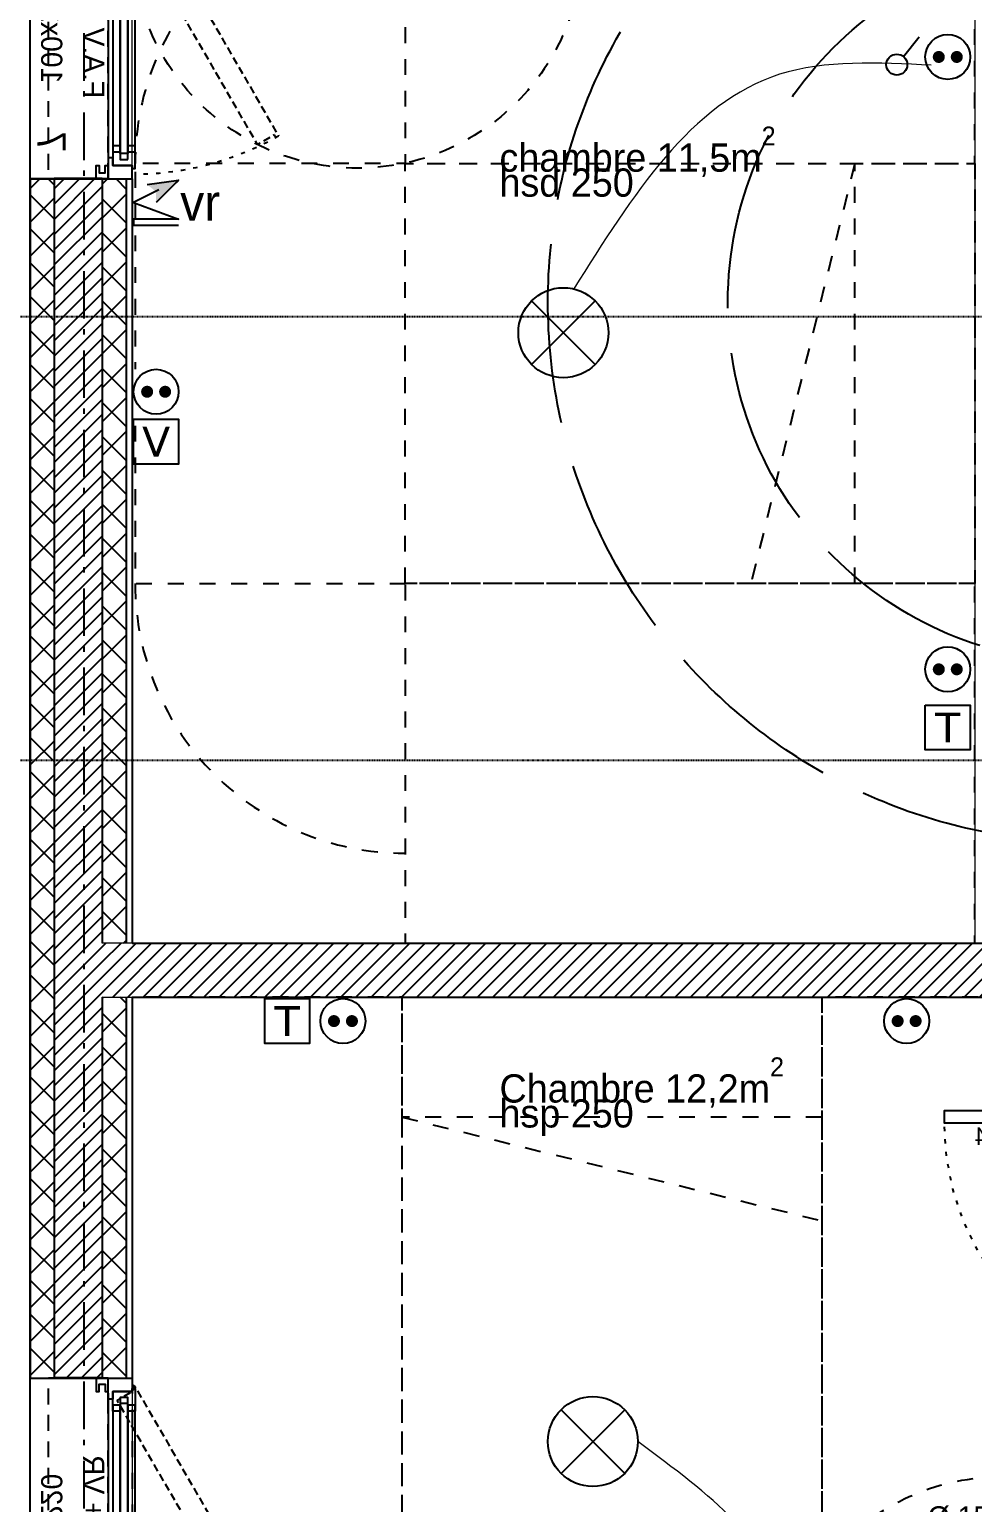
# Model space of a CAD drawing. Header units: centimetres. Extents: x -35664 to 50682, y -23001 to 23705.
# Drawn here: x 8418.2 to 8732.7, y 3895.9 to 4387.2 of the extents above; entities that cross this region are included whole.
import ezdxf

# ---------------------------------------------------------------- set-up
doc = ezdxf.new("R2010")
doc.units = ezdxf.units.CM
for name, pattern in [('ACAD_ISO02W100', [15, 12, -3]), ('Style de ligne -1', [0.41664, 0.20828, -0.20836]), ('Style de ligne -14', [0.147638, 0.098425, -0.049213]), ('Style de ligne -17', [0.347222, 0.20828, -0.138942]), ('Style de ligne -18', [0.164042, 0.054681, -0.109361]), ('Style de ligne -5', [0.20828, 0.069425, -0.138855]), ('Style de ligne -6', [1.04164, 0.625, -0.20828, 0.06943, -0.13893]), ('VW-01', [0.41656, 0.20828, -0.20828])]:
    doc.linetypes.add(name, pattern=pattern)
for name, color, linetype in [('B aménagement intérieur', 252, 'Continuous'), ('B GÈnÈral_Hatch', 252, 'Continuous'), ('B Général', 252, 'Continuous'), ('C ANNOTATIONS-axes horizontaux', 252, 'Style de ligne -1'), ('C ANNOTATIONS-PMR', 252, 'Style de ligne -5'), ('C ANNOTATIONS-prestations', 252, 'Continuous'), ('C ANNOTATIONS-texte', 252, 'Continuous'), ('D SURFACES-shab', 252, 'Continuous'), ('prlm-MOD', 64, 'Continuous')]:
    doc.layers.add(name, color=color, linetype=linetype)
doc.layers.add('prlm-ELEC-CFA', color=1, linetype='Continuous', lineweight=25)
doc.layers.add('prlm-ELEC-CFO', color=1, linetype='Continuous', lineweight=25)
doc.layers.add('prlm-ZEROPLOT', color=254, linetype='Continuous', plot=False)
doc.styles.add('Eurostile', font='Eurosti.TTF')
doc.styles.add('Eurostile (bold)', font='Eurostib.TTF')
doc.styles.add('Eurostile (italic)', font='Eurostib.TTF')
doc.styles.add('prlm-elec-cfo', font='comic.ttf', dxfattribs={"height": 12})
doc.styles.get("Standard").update_dxf_attribs({"font": 'isocp.shx', "height": 15})
pattern_1 = [(45, (0, 0), (2.4253472, -2.6458333), [])]

# ---------------------------------------------------------------- blocks, each defined once
blk = doc.blocks.new('B 90.PP 80')
at = {"layer": 'B Général', "flags": 128}
blk.add_lwpolyline([(-43, 2.5), (-43, 85.5), (-39, 85.5), (-39, 2.5)], close=True, dxfattribs=at)
at = {"layer": 'B Général', "linetype": 'Style de ligne -18', "ltscale": 25.4, "flags": 128}
blk.add_lwpolyline([(46, 2.5), (45.27, 13.33), (43.1, 23.98), (39.53, 34.26), (34.61, 44), (28.44, 53.03), (21.1, 61.19), (12.74, 68.35), (3.5, 74.38), (-6.47, 79.18), (-17, 82.67), (-27.91, 84.79), (-39, 85.5)], dxfattribs=at)
at = {"layer": 'B Général', "linetype": 'Continuous', "flags": 128}
for points in [[(-45, 2.5), (-43, 2.5), (-43, 0), (-40, 0), (-40, -2.5), (-45, -2.5)], [(48, 2.5), (46, 2.5), (46, 0), (43, 0), (43, -2.5), (48, -2.5), (48, -2.5), (48, -2.5), (48, 1.79), (48, 1.79)]]:
    blk.add_lwpolyline(points, close=True, dxfattribs=at)
at = {"layer": 'C ANNOTATIONS-prestations', "insert": (-37.5, 32.5), "char_height": 5.8825, "attachment_point": 1, "rotation": 90, "line_spacing_factor": 0.894142, "style": 'Eurostile'}
blk.add_mtext('PP 83 x 204', dxfattribs=at)
blk = doc.blocks.new('B 90.Rond 150_PMR')
at = {"layer": 'B Général', "linetype": 'VW-01', "ltscale": 25.4}
blk.add_circle((0, 0), 75, dxfattribs=at)
at = {"layer": 'B Général', "insert": (-61.5, 0), "char_height": 7.059, "attachment_point": 5, "rotation": 90, "line_spacing_factor": 0.894142, "style": 'Eurostile (italic)'}
blk.add_mtext('Ø 150 PMR', dxfattribs=at)
blk = doc.blocks.new('B 90.Groupe-3-1')
at = {"layer": 'B Général', "linetype": 'VW-01', "ltscale": 25.4}
blk.add_line((70, -114.99), (-70, -80.35), dxfattribs=at)
at = {"layer": 'B Général', "linetype": 'VW-01', "ltscale": 25.4, "flags": 128}
for points in [[(-70, 35), (70, 35), (70, -155), (-70, -155)], [(-70, -114.99), (70, -114.99), (70, -155), (-70, -155)]]:
    blk.add_lwpolyline(points, close=True, dxfattribs=at)
blk = doc.blocks.new('B 90.Lit 140.190_PMR 2')
at = {"layer": 'B Général', "linetype": 'VW-01', "ltscale": 25.4, "flags": 128}
for points in [[(70, 155), (-70, 155), (-70, 35), (70, 35)], [(-70, -155), (-70, 35), (-160, 35), (-160, -155)], [(160, -155), (160, 35), (70, 35), (70, -155)]]:
    blk.add_lwpolyline(points, close=True, dxfattribs=at)
at = {"layer": 'B Général', "linetype": 'VW-01', "ltscale": 25.4}
for centre, start, end in [((-70, 35), 90, 180), ((70, 35), 0, 90)]:
    blk.add_arc(centre, 90, start, end, dxfattribs=at)
at = {"layer": 'B Général'}
blk.add_blockref('B 90.Groupe-3-1', (0, 0), dxfattribs=at)
blk = doc.blocks.new('B 90.Groupe-7-1')
at = {"layer": 'D SURFACES-shab', "lineweight": 18, "flags": 128}
blk.add_lwpolyline([(8892.8, 3754.48), (8892.8, 3893.4), (8806.3, 3893.39), (8806.3, 4064.48), (8452.48, 4064.48), (8452.48, 3754.48)], close=True, dxfattribs=at)
at = {"layer": 'B aménagement intérieur', "rotation": 180}
blk.add_blockref('B 90.Lit 140.190_PMR 2', (8612.48, 3909.48), dxfattribs=at)
at = {"layer": 'B aménagement intérieur', "xscale": -1, "rotation": 90}
blk.add_blockref('B 90.PP 80', (8808.8, 3983.5), dxfattribs=at)
at = {"layer": 'C ANNOTATIONS-PMR', "ltscale": 25.4, "rotation": 270}
blk.add_blockref('B 90.Rond 150_PMR', (8742.48, 3829.48), dxfattribs=at)
at = {"layer": 'C ANNOTATIONS-prestations', "insert": (8574.97, 4030.4), "char_height": 9.412, "width": 106.0944, "attachment_point": 1, "line_spacing_factor": 0.894142, "style": 'Eurostile'}
blk.add_mtext('hsp 250', dxfattribs=at)
at = {"layer": 'C ANNOTATIONS-texte', "insert": (8574.97, 4044.37), "char_height": 9.412, "width": 115.0331, "attachment_point": 1, "line_spacing_factor": 0.894142, "style": 'Eurostile'}
blk.add_mtext('Chambre 12,2m{\\H0.6667x;\\S2^ ;}', dxfattribs=at)
blk = doc.blocks.new('B 90.Groupe-18-1')
at = {"layer": 'B Général', "linetype": 'VW-01', "ltscale": 25.4}
blk.add_line((70, -99.99), (-70, -65.35), dxfattribs=at)
at = {"layer": 'B Général', "linetype": 'VW-01', "ltscale": 25.4, "flags": 128}
for points in [[(-70, 50), (70, 50), (70, -140), (-70, -140)], [(-70, -99.99), (70, -99.99), (70, -140), (-70, -140)]]:
    blk.add_lwpolyline(points, close=True, dxfattribs=at)
blk = doc.blocks.new('B 90.Lit 140.190_PMR 1')
at = {"layer": 'B Général', "linetype": 'VW-01', "ltscale": 25.4, "flags": 128}
for points in [[(-70, 50), (70, 50), (70, 140), (-70, 140)], [(-70, -140), (-70, 50), (-190, 50), (-190, -140)], [(190, -140), (190, 50), (70, 50), (70, -140)]]:
    blk.add_lwpolyline(points, close=True, dxfattribs=at)
at = {"layer": 'B Général', "linetype": 'VW-01', "ltscale": 25.4}
for centre, start, end in [((-70, 50), 90, 180), ((70, 50), 0, 90)]:
    blk.add_arc(centre, 90, start, end, dxfattribs=at)
at = {"layer": 'B Général'}
blk.add_blockref('B 90.Groupe-18-1', (0, 0), dxfattribs=at)
blk = doc.blocks.new('B 90.T2 BS104  (2D)')
at = {"layer": 'D SURFACES-shab', "lineweight": 18, "flags": 128}
blk.add_lwpolyline([(-295.7, 11.51), (-14.7, 11.51), (-14.7, -398.45), (-295.7, -398.45)], close=True, dxfattribs=at)
at = {"layer": 'B Général', "rotation": 90}
blk.add_blockref('B 90.Lit 140.190_PMR 1', (-154.7, -208.45), dxfattribs=at)
at = {"layer": 'C ANNOTATIONS-PMR', "ltscale": 25.4, "rotation": 270}
blk.add_blockref('B 90.Rond 150_PMR', (-220.51, -64.93), dxfattribs=at)
at = {"layer": 'C ANNOTATIONS-prestations', "insert": (-173.21, -140.05), "char_height": 9.412, "width": 106.0944, "attachment_point": 1, "line_spacing_factor": 0.894142, "style": 'Eurostile'}
blk.add_mtext('hsd 250', dxfattribs=at)
at = {"layer": 'C ANNOTATIONS-texte', "insert": (-173.21, -126.08), "char_height": 9.412, "width": 104.9191, "attachment_point": 1, "line_spacing_factor": 0.894142, "style": 'Eurostile'}
blk.add_mtext('chambre 11,5m{\\H0.6667x;\\S2^ ;}', dxfattribs=at)
blk = doc.blocks.new('B 90.F 100x220 (all. vitrée fixe) + VR')
at = {"layer": 'B Général', "linetype": 'Continuous', "lineweight": 35}
for p, q in [((-50, 7), (-50, -9)), ((50, 7), (50, -9))]:
    blk.add_line(p, q, dxfattribs=at)
at = {"layer": 'B Général'}
blk.add_line((45, 9), (-45, 9), dxfattribs=at)
at = {"layer": 'B Général', "linetype": 'Style de ligne -14', "ltscale": 25.4, "flags": 128}
blk.add_lwpolyline([(-35.69, 65.82), (-36.19, 64.95), (-35.32, 64.45), (-38.57, 58.82), (42.63, 11.94), (45.88, 17.57), (46.75, 17.07), (47.25, 17.93)], close=True, dxfattribs=at)
at = {"layer": 'B Général', "flags": 128}
for points in [[(-43, 10.5), (-43, 9), (-50, 9), (-50, 17), (-45.5, 17), (-45.5, 10.5)], [(-43.5, 15.5), (43.5, 15.5), (43.5, 13), (-43.5, 13)], [(-41, 18), (41, 18), (41, 15.5), (-41, 15.5)], [(43, 10.5), (43, 9), (50, 9), (50, 17), (45.5, 17), (45.5, 10.5)], [(-41, 13), (41, 13), (41, 10.5), (-41, 10.5)], [(-50, 9), (-50, 5), (-45.5, 5), (-45.5, 6), (-48, 6), (-48, 8), (-45.5, 8), (-45.5, 9)], [(50, 9), (50, 5), (45.5, 5), (45.5, 6), (48, 6), (48, 8), (45.5, 8), (45.5, 9)]]:
    blk.add_lwpolyline(points, close=True, dxfattribs=at)
at = {"layer": 'B Général', "linetype": 'Continuous', "flags": 128}
for points in [[(-39, 15.5), (-41.5, 15.5), (-41.5, 13), (-39, 13), (-39, 10.5), (-45.5, 10.5), (-45.5, 17), (-46.5, 17), (-46.5, 18), (-39, 18)], [(39, 15.5), (41.5, 15.5), (41.5, 13), (39, 13), (39, 10.5), (45.5, 10.5), (45.5, 17), (46.5, 17), (46.5, 18), (39, 18)]]:
    blk.add_lwpolyline(points, close=True, dxfattribs=at)
at = {"layer": 'B Général', "linetype": 'Style de ligne -17', "ltscale": 25.4, "flags": 128}
blk.add_lwpolyline([(-50, 9), (50, 9), (50, -11), (-50, -11)], close=True, dxfattribs=at)
at = {"layer": 'B Général', "flags": 128}
blk.add_lwpolyline([(-50, -9), (-50, -17), (50, -17), (50, -9)], dxfattribs=at)
at = {"layer": 'B Général'}
blk.add_circle((47, 17.5), 0.5, dxfattribs=at)
at = {"layer": 'B Général', "linetype": 'Style de ligne -18', "ltscale": 25.4}
blk.add_arc((49, 17.5), 97.5, 150.2938, 179.7062, dxfattribs=at)
at = {"layer": 'B Général', "insert": (-23.11, 7.7), "char_height": 7.059, "attachment_point": 1, "line_spacing_factor": 0.894142, "style": 'Eurostile'}
blk.add_mtext('F.A.V + VR', dxfattribs=at)
at = {"layer": 'C ANNOTATIONS-prestations', "insert": (-41.15, -5.19), "char_height": 9.41, "attachment_point": 1, "rotation": 360, "line_spacing_factor": 0.894142, "style": 'Eurostile (bold)'}
blk.add_mtext('7', dxfattribs=at)
at = {"layer": 'C ANNOTATIONS-prestations', "insert": (0, -6.3), "char_height": 7.059, "width": 100, "attachment_point": 2, "rotation": 360, "line_spacing_factor": 0.894142, "style": 'Eurostile'}
blk.add_mtext('100x220', dxfattribs=at)
blk = doc.blocks.new('xi.dchrob')
at = {"layer": 'prlm-MOD', "color": 161}
for p, q in [((8.16, -2.3), (8.16, 2.3)), ((13.38, 1.16), (13.38, -1.16))]:
    blk.add_line(p, q, dxfattribs=at)
for points in [[(0, 10.66), (0, 4.16)], [(4.19, -5.66), (4.19, 5.66)], [(5.77, 7.56), (8.16, 2.38)], [(0, -4.16), (0, -10.66)], [(5.77, -7.26), (8.16, -2.37)]]:
    blk.add_lwpolyline(points, dxfattribs=at)
for points in [[(2.5, 9.16), (4.19, 9.16), (4.19, 5.66), (2.5, 5.66)], [(13.38, -2.37), (8.16, -2.37), (8.16, 2.38), (13.38, 2.38)], [(2.5, -5.66), (4.19, -5.66), (4.19, -9.16), (2.5, -9.16)]]:
    blk.add_lwpolyline(points, close=True, dxfattribs=at)
for centre, radius, start, end in [((0, 7.41), 3.25, 32.579, 90), ((0, 7.41), 3.25, 270, 327.421), ((4.65, 7.56), 1.13, 0, 114.0743), ((0, -7.41), 3.25, 32.579, 90), ((0, -7.41), 3.25, 270, 327.421), ((4.65, -7.26), 1.13, 245.9257, 360)]:
    blk.add_arc(centre, radius, start, end, dxfattribs=at)
at = {"layer": 'prlm-ZEROPLOT', "color": 253, "linetype": 'ACAD_ISO02W100', "ltscale": 5}
for radius in [180, 120]:
    blk.add_circle((13.38, 0), radius, dxfattribs=at)
blk = doc.blocks.new('xi.VR')
at = {"layer": 'prlm-ELEC-CFO', "lineweight": 5}
blk.add_hatch(color=0, dxfattribs=at).paths.add_polyline_path([(-3, 6), (-0.1, 3.7), (0, 0), (7.5, 7.5)])
at = {"layer": 'prlm-ELEC-CFO', "color": 0}
for points in [[(-3, 6), (7.5, 7.5), (0, 0)], [(0.95, 4.23), (-7.5, 0), (7.5, -5.5), (-7.5, -5.5), (-7.5, -7.5), (7.5, -7.5)]]:
    blk.add_lwpolyline(points, dxfattribs=at)
blk = doc.blocks.new('xi.TEL')
at = {"layer": 'prlm-ELEC-CFA', "color": 0, "linetype": 'ByBlock', "lineweight": -2, "flags": 128}
blk.add_lwpolyline([(-7.5, 7.5), (7.5, 7.5), (7.5, -7.5), (-7.5, -7.5)], close=True, dxfattribs=at)
at = {"layer": 'prlm-ELEC-CFA', "color": 0, "linetype": 'ByBlock', "insert": (0, 0), "char_height": 10, "width": 11.36, "attachment_point": 5}
blk.add_mtext('{\\fVerdana|b0|i0|c0|p34;T}', dxfattribs=at)
blk = doc.blocks.new('xi.TV')
at = {"layer": 'prlm-ELEC-CFA', "color": 0, "linetype": 'ByBlock', "lineweight": -2, "flags": 128}
blk.add_lwpolyline([(-7.5, 7.5), (7.5, 7.5), (7.5, -7.5), (-7.5, -7.5)], close=True, dxfattribs=at)
at = {"layer": 'prlm-ELEC-CFA', "color": 0, "linetype": 'ByBlock', "insert": (0, 0), "char_height": 10, "width": 11.36, "attachment_point": 5}
blk.add_mtext('{\\fVerdana|b0|i0|c0|p34;V}', dxfattribs=at)
blk = doc.blocks.new('xi.PC')
at = {"color": 0, "lineweight": 5}
blk.add_wipeout([(-7.5, -7.5), (7.5, -7.5), (7.5, 7.5), (-7.5, 7.5)], dxfattribs=at).dxf.layer = 'prlm-ELEC-CFO'
at = {"layer": 'prlm-ELEC-CFO', "color": 0, "linetype": 'ByBlock', "lineweight": 5, "const_width": 2}
for points in [[(-4, 0, 1), (-2, 0, 1)], [(2, 0, 1), (4, 0, 1)]]:
    blk.add_lwpolyline(points, format="xyb", close=True, dxfattribs=at)
at = {"layer": 'prlm-ELEC-CFO', "color": 0, "linetype": 'ByBlock', "lineweight": -2}
blk.add_circle((0, 0), 7.5, dxfattribs=at)
blk = doc.blocks.new('xi.PCHD')
at = {"color": 0, "lineweight": 5}
blk.add_wipeout([(-7.5, -7.5), (7.5, -7.5), (7.5, 7.5), (-7.5, 7.5)], dxfattribs=at).dxf.layer = 'prlm-ELEC-CFO'
at = {"layer": 'prlm-ELEC-CFO', "color": 0, "linetype": 'ByBlock', "lineweight": 5, "const_width": 2}
for points in [[(-4, 0, 1), (-2, 0, 1)], [(2, 0, 1), (4, 0, 1)]]:
    blk.add_lwpolyline(points, format="xyb", close=True, dxfattribs=at)
at = {"layer": 'prlm-ELEC-CFO', "color": 0, "linetype": 'ByBlock', "lineweight": -2}
blk.add_circle((0, 0), 7.5, dxfattribs=at)
blk = doc.blocks.new('xi.SA')
at = {"layer": 'prlm-ELEC-CFO', "color": 0}
blk.add_lwpolyline([(0.2, -1.28), (5.5, 5.28)], dxfattribs=at)
blk.add_circle((-2, -4), 3.5, dxfattribs=at)
blk = doc.blocks.new('xi.PTCE')
at = {"layer": 'prlm-ELEC-CFO', "color": 0}
for points in [[(-10.61, 10.61), (10.61, -10.61)], [(10.61, 10.61), (-10.61, -10.61)]]:
    blk.add_lwpolyline(points, dxfattribs=at)
at = {"layer": 'prlm-ELEC-CFO', "color": 0, "linetype": 'ByBlock'}
blk.add_circle((0, 0), 15, dxfattribs=at)

msp = doc.modelspace()

# ---------------------------------------------------------------- hatches: boundary and pattern name
at = {"layer": 'B GÈnÈral_Hatch', "linetype": 'Continuous'}
h = msp.add_hatch(dxfattribs=at)
h.set_pattern_fill('02_ISOLANT', color=256, angle=-90, style=0, pattern_type=2)
h.set_pattern_definition([(-45, (0, 0), (5.656854, 5.656854), []), (45, (0, 0), (5.656854, -5.656854), [])])
h.paths.add_polyline_path([(8426.485, 4337.389), (8418.485, 4337.389), (8418.485, 3937.389), (8426.485, 3937.389)])
h = msp.add_hatch(dxfattribs=at)
h.set_pattern_fill('50_BETON', color=256, style=0, pattern_type=2)
h.set_pattern_definition(pattern_1)
h.paths.add_polyline_path([(8442.485, 4337.389), (8426.485, 4337.389), (8426.485, 3937.389), (8442.485, 3937.389)])
h = msp.add_hatch(dxfattribs=at)
h.set_pattern_fill('02_ISOLANT', color=256, angle=90, style=0, pattern_type=2)
h.set_pattern_definition([(135, (0, 0), (-5.656854, -5.656854), []), (225, (0, 0), (-5.656854, 5.656854), [])])
h.paths.add_polyline_path([(8442.485, 4082.48), (8450.485, 4082.48), (8450.485, 4337.389), (8442.485, 4337.389)])
h = msp.add_hatch(dxfattribs=at)
h.set_pattern_fill('50_BETON', color=256, style=0, pattern_type=2)
h.set_pattern_definition(pattern_1)
h.paths.add_polyline_path([(9042.796, 4064.48), (9042.796, 4082.48), (8442.485, 4082.48), (8442.485, 4064.48)])
h = msp.add_hatch(dxfattribs=at)
h.set_pattern_fill('02_ISOLANT', color=256, angle=-90, style=0, pattern_type=2)
h.set_pattern_definition([(-45, (0, 0), (5.656854, 5.656854), []), (45, (0, 0), (5.656854, -5.656854), [])])
h.paths.add_polyline_path([(8450.485, 4064.48), (8442.485, 4064.48), (8442.485, 3937.389), (8450.485, 3937.389)])

# ---------------------------------------------------------------- linework, layer by layer
at = {"layer": 'B Général', "linetype": 'Style de ligne -6', "ltscale": 25.4}
msp.add_line((8436.484, 3285.389), (8436.484, 5820.389), dxfattribs=at)
msp.add_line((8436.484, 3285.389), (8436.484, 5820.389), dxfattribs=at)
at = {"layer": 'B Général', "linetype": 'Continuous'}
for p, q in [((8418.485, 4337.389), (8418.485, 3937.389)), ((8418.485, 4337.389), (8418.485, 3937.389)), ((8418.485, 4337.389), (8452.485, 4337.389)), ((8426.485, 4337.389), (8426.485, 3937.389)), ((8442.485, 4337.389), (8442.485, 4082.48)), ((8450.485, 4337.389), (8450.485, 4082.48)), ((8450.485, 4337.389), (8450.485, 4082.48)), ((8452.485, 4337.389), (8452.485, 4082.48)), ((8452.485, 4337.389), (8452.485, 4082.48)), ((8452.485, 4082.48), (9042.796, 4082.48)), ((8442.485, 4064.48), (8442.485, 3937.389)), ((8450.485, 4064.48), (8450.485, 3937.389)), ((8450.485, 4064.48), (8450.485, 3937.389)), ((8452.485, 4064.48), (8452.485, 3937.389)), ((8452.485, 4064.48), (8452.485, 3937.389)), ((8452.485, 4064.48), (9042.796, 4064.48)), ((8418.485, 3937.389), (8452.485, 3937.389))]:
    msp.add_line(p, q, dxfattribs=at)
at = {"layer": 'B Général', "linetype": 'Continuous', "lineweight": 18}
for p, q in [((8426.485, 4337.389), (8426.485, 3937.389)), ((8442.485, 4337.389), (8442.485, 4082.48)), ((8452.485, 4082.48), (8442.485, 4082.48)), ((8452.485, 4082.48), (9042.796, 4082.48)), ((8442.485, 4064.48), (8442.485, 3937.389)), ((8442.485, 4064.48), (8452.485, 4064.48)), ((8452.485, 4064.48), (9042.796, 4064.48))]:
    msp.add_line(p, q, dxfattribs=at)
at = {"layer": 'C ANNOTATIONS-axes horizontaux'}
for p, q in [((12370.813, 4291.389), (2960.813, 4291.389)), ((12370.813, 4291.389), (2960.813, 4291.389)), ((12370.813, 4143.389), (2960.813, 4143.389)), ((12370.813, 4143.389), (2960.813, 4143.389))]:
    msp.add_line(p, q, dxfattribs=at)
at = {"layer": 'prlm-ELEC-CFO', "lineweight": 13}
msp.add_spline([(8681.395, 3760.849), (8637.137, 3846.793), (8659.888, 3866.689), (8621.119, 3916.226)], degree=3, dxfattribs=at)
msp.add_spline([(8681.395, 3760.849), (8637.137, 3846.793), (8659.888, 3866.689), (8621.119, 3916.226)], degree=3, dxfattribs=at)
at = {"layer": 'prlm-ZEROPLOT'}
msp.add_lwpolyline([(8418.485, 4917.388), (10859.388, 4917.388), (10859.389, 3517.39), (9818.485, 3517.39), (9818.485, 2192.491), (8418.485, 2192.491)], close=True, dxfattribs=at)

# ---------------------------------------------------------------- block references
at = {"layer": 'B aménagement intérieur'}
for name, p in [('B 90.T2 BS104  (2D)', (8748.181, 4480.932)), ('B 90.Groupe-7-1', (0, 0))]:
    msp.add_blockref(name, p, dxfattribs=at)
at = {"layer": 'B Général', "xscale": -1, "rotation": 270}
for p in [(8435.485, 4387.389), (8435.485, 3887.389)]:
    msp.add_blockref('B 90.F 100x220 (all. vitrée fixe) + VR', p, dxfattribs=at)
at = {"layer": 'prlm-ELEC-CFA'}
for name, p in [('xi.TV', (8460.474, 4249.766)), ('xi.TEL', (8724.485, 4154.407)), ('xi.TEL', (8504.169, 4056.48))]:
    msp.add_blockref(name, p, dxfattribs=at)
at = {"layer": 'prlm-ELEC-CFO'}
for p in [(8596.287, 4286.091), (8606.119, 3916.226)]:
    msp.add_blockref('xi.PTCE', p, dxfattribs=at)
at = {"layer": 'prlm-MOD', "rotation": 270}
msp.add_blockref('xi.dchrob', (8771.141, 4309.639), dxfattribs=at)

# ---------------------------------------------------------------- next in the draw order: block references
at = {"layer": 'prlm-ELEC-CFO'}
for name, p in [('xi.PCHD', (8724.485, 4378.067)), ('xi.PC', (8460.473, 4266.398)), ('xi.PC', (8724.485, 4173.811)), ('xi.PC', (8522.777, 4056.48)), ('xi.PC', (8710.764, 4056.48))]:
    msp.add_blockref(name, p, dxfattribs=at)

# ---------------------------------------------------------------- next in the draw order: texts
at = {"layer": 'prlm-ELEC-CFO', "lineweight": 20, "insert": (8475.187, 4329.512), "char_height": 12, "attachment_point": 5, "line_spacing_factor": 0.8, "style": 'prlm-elec-cfo', "bg_fill": 3, "box_fill_scale": 1.1, "bg_fill_color": 256, "bg_fill_transparency": 0}
msp.add_mtext('vr', dxfattribs=at)

# ---------------------------------------------------------------- next in the draw order: linework, layer by layer
at = {"layer": 'prlm-ELEC-CFO', "lineweight": 13}
msp.add_spline([(8718.991, 4375.3), (8668.395, 4372.279), (8599.737, 4300.689)], degree=3, dxfattribs=at)

# ---------------------------------------------------------------- next in the draw order: block references
at = {"layer": 'prlm-ELEC-CFO'}
for name, p in [('xi.SA', (8709.485, 4379.509)), ('xi.VR', (8460.469, 4329.511))]:
    msp.add_blockref(name, p, dxfattribs=at)

doc.saveas('drawing.dxf')
